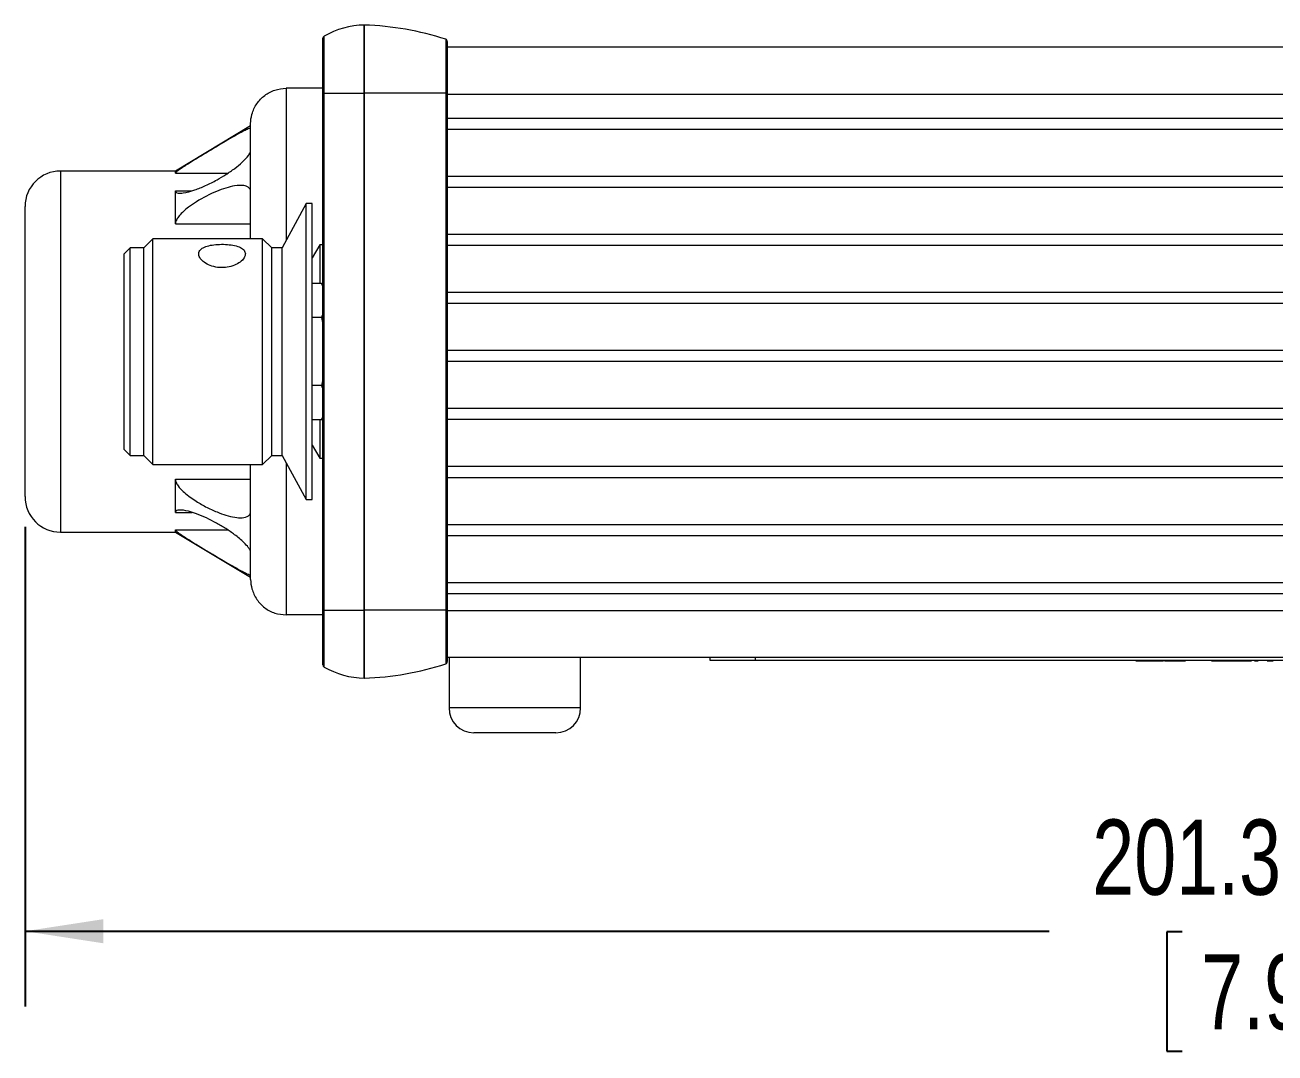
# Model space of a CAD drawing. Header units: millimetres. Extents: x 6 to 425, y 6 to 273.
# Drawn here: x 157.7 to 210.4, y 110.9 to 154.3 of the extents above; entities that cross this region are included whole.
import ezdxf

# ---------------------------------------------------------------- set-up
doc = ezdxf.new("R2010")
doc.units = ezdxf.units.MM
doc.layers.add('ITAR', color=7, linetype='Continuous')
doc.styles.add('SLDTEXTSTYLE0', font='TXT', dxfattribs={"width": 0.75})
doc.dimstyles.new('SLDDIMSTYLE0', dxfattribs={"dimtxt": 3.175, "dimasz": 3.302, "dimexe": 0, "dimexo": 0.0625, "dimgap": 0.79375, "dimtad": 0, "dimtih": 1, "dimtoh": 1, "dimlfac": 2, "dimrnd": 1e-09, "dimzin": 4, "dimdsep": 46, "dimtxsty": 'SLDTEXTSTYLE0', "dimsah": 1, "dimcen": 0.09, "dimadec": 0, "dimazin": 1, "dimtfac": 1, "dimtofl": 0, "dimtmove": 0, "dimatfit": 3, "dimfxl": 1, "dimfrac": 2, "dimtolj": 1, "dimtzin": 12, "dimarcsym": 0})

# ---------------------------------------------------------------- blocks, each defined once
blk = doc.blocks.new('_D')
at = {"layer": 'ITAR'}
for p, q in [((258.313, 137.114), (258.313, 112.854)), ((157.665, 133.101), (157.665, 112.854)), ((157.665, 116.029), (200.895, 116.029)), ((206.507, 116.005), (205.862, 116.005)), ((205.862, 116.005), (205.862, 110.964)), ((219.757, 116.005), (220.402, 116.005)), ((220.402, 116.005), (220.402, 110.964)), ((258.313, 116.029), (225.369, 116.029)), ((205.862, 110.964), (206.507, 110.964)), ((220.402, 110.964), (219.757, 110.964))]:
    blk.add_line(p, q, dxfattribs=at)
for points in [[(157.665, 116.029), (160.967, 115.521), (160.967, 116.537)], [(258.313, 116.029), (255.011, 116.537), (255.011, 115.521)]]:
    blk.add_solid(points, dxfattribs=at)
at = {"layer": 'ITAR', "char_height": 3.175, "attachment_point": 1, "style": 'SLDTEXTSTYLE0'}
for s, insert in [('201.30mm', (202.712, 120.742)), ('7.93in', (207.314, 115.057))]:
    blk.add_mtext(s, dxfattribs=dict(at, insert=insert))

msp = doc.modelspace()

# ---------------------------------------------------------------- linework, layer by layer
at = {"color": 7, "linetype": 'Continuous', "lineweight": 15}
for p, q in [((171.9869, 151.3986), (171.9869, 154.2735)), ((171.9926, 151.3986), (171.9926, 154.2735)), ((170.2903, 151.3986), (170.2903, 153.8029)), ((175.4206, 153.6712), (175.4206, 151.3986)), ((248.4898, 153.3336), (175.4898, 153.3336)), ((181.5148, 153.3463), (181.5148, 153.3336)), ((184.3469, 153.3463), (184.3469, 153.3336)), ((187.4568, 153.3463), (187.4568, 153.3336)), ((187.946, 153.3463), (187.946, 153.3336)), ((192.277, 153.3463), (192.277, 153.3336)), ((194.846, 153.3463), (194.846, 153.3336)), ((194.8882, 153.3463), (194.9351, 153.3463)), ((194.9351, 153.3463), (194.9351, 153.3336)), ((195.6862, 153.3463), (195.6862, 153.3336)), ((195.6862, 153.3463), (196.9267, 153.3463)), ((196.9267, 153.3463), (196.9267, 153.3336)), ((196.9267, 153.3463), (200.8254, 153.3463)), ((200.8254, 153.3463), (200.8254, 153.3336)), ((200.8254, 153.3463), (202.0665, 153.3463)), ((202.0665, 153.3463), (202.0665, 153.3336)), ((203.0495, 153.3463), (203.0495, 153.3336)), ((208.5202, 153.3463), (208.5202, 153.3336)), ((210.0431, 153.3463), (210.0431, 153.3336)), ((170.2398, 151.6036), (168.6898, 151.6036)), ((170.2398, 151.3986), (170.2903, 151.3986)), ((170.2398, 129.5836), (170.2398, 151.3986)), ((170.2903, 129.5836), (170.2903, 151.3986)), ((170.2903, 151.3986), (171.9869, 151.3986)), ((171.9869, 151.3986), (171.9926, 151.3986)), ((171.9869, 129.5836), (171.9869, 151.3986)), ((171.9926, 129.5836), (171.9926, 151.3986)), ((175.4206, 151.3986), (171.9926, 151.3986)), ((175.4206, 151.3986), (175.4206, 129.5836)), ((175.4898, 151.3986), (175.4206, 151.3986)), ((175.4898, 151.3986), (175.4898, 129.5836)), ((167.1898, 150.0161), (164.0148, 148.1111)), ((167.1898, 145.2536), (167.1898, 150.1036)), ((175.4898, 150.3486), (248.4898, 150.3486)), ((248.4898, 149.8686), (175.4898, 149.8686)), ((164.0148, 148.1111), (159.1648, 148.1111)), ((164.0148, 148.0172), (164.0148, 148.1111)), ((175.4898, 147.8986), (248.4898, 147.8986)), ((164.0148, 145.8792), (164.0148, 147.2805)), ((248.4898, 147.4186), (175.4898, 147.4186)), ((169.5374, 146.7395), (168.5214, 144.8726)), ((169.7914, 146.7395), (169.5374, 146.7395)), ((169.5374, 145.9023), (169.5374, 146.7395)), ((169.7914, 145.9023), (169.7914, 146.7395)), ((157.6648, 134.3711), (157.6648, 146.6111)), ((169.5374, 134.2427), (169.5374, 145.9023)), ((169.7914, 134.2427), (169.7914, 145.9023)), ((163.0604, 145.2536), (162.6794, 144.8726)), ((167.6959, 145.2536), (163.0604, 145.2536)), ((163.0604, 144.6155), (163.0604, 145.2536)), ((168.0769, 144.8726), (167.6959, 145.2536)), ((167.6959, 144.6155), (167.6959, 145.2536)), ((175.4898, 145.4486), (248.4898, 145.4486)), ((162.1079, 144.8726), (161.8539, 144.6186)), ((161.8539, 136.3636), (161.8539, 144.6186)), ((162.6794, 144.8726), (162.1079, 144.8726)), ((162.1079, 144.2855), (162.1079, 144.8726)), ((162.6794, 144.2855), (162.6794, 144.8726)), ((163.0604, 135.7286), (163.0604, 144.6155)), ((167.6959, 135.7286), (167.6959, 144.6155)), ((168.5214, 144.8726), (168.0769, 144.8726)), ((168.0769, 144.2855), (168.0769, 144.8726)), ((168.5214, 144.2855), (168.5214, 144.8726)), ((170.1148, 144.9911), (169.7914, 144.4438)), ((170.2398, 144.9911), (170.1148, 144.9911)), ((170.1148, 144.9911), (170.1148, 143.3653)), ((248.4898, 144.9686), (175.4898, 144.9686)), ((162.1079, 136.1096), (162.1079, 144.2855)), ((162.6794, 136.1096), (162.6794, 144.2855)), ((168.0769, 136.1096), (168.0769, 144.2855)), ((168.5214, 136.1096), (168.5214, 144.2855)), ((170.1852, 143.3653), (169.7914, 143.3653)), ((170.2398, 143.2483), (170.1852, 143.3653)), ((170.1852, 143.3653), (170.2398, 143.2176)), ((175.4898, 142.9986), (248.4898, 142.9986)), ((248.4898, 142.5186), (175.4898, 142.5186)), ((170.1852, 141.9282), (169.7914, 141.9282)), ((170.2398, 142.0797), (170.1852, 141.9282)), ((170.1852, 141.9282), (170.2398, 141.6422)), ((175.4898, 140.5486), (248.4898, 140.5486)), ((248.4898, 140.0686), (175.4898, 140.0686)), ((170.2398, 139.307), (170.1852, 139.0539)), ((170.1852, 139.0539), (169.7914, 139.0539)), ((170.1852, 139.0539), (170.2398, 138.9062)), ((170.2398, 137.7682), (170.1852, 137.6168)), ((170.1852, 137.6168), (170.2398, 137.7338)), ((175.4898, 138.0986), (248.4898, 138.0986)), ((170.1852, 137.6168), (169.7914, 137.6168)), ((170.1148, 137.6168), (170.1148, 135.9911)), ((248.4898, 137.6186), (175.4898, 137.6186)), ((161.8539, 136.3636), (162.1079, 136.1096)), ((169.7914, 136.5383), (170.1148, 135.9911)), ((162.1079, 136.1096), (162.6794, 136.1096)), ((162.6794, 136.1096), (163.0604, 135.7286)), ((163.0604, 135.7286), (167.6959, 135.7286)), ((167.1898, 130.8786), (167.1898, 135.7286)), ((167.6959, 135.7286), (168.0769, 136.1096)), ((168.0769, 136.1096), (168.5214, 136.1096)), ((168.5214, 136.1096), (169.5374, 134.2427)), ((170.1148, 135.9911), (170.2398, 135.9911)), ((175.4898, 135.6486), (248.4898, 135.6486)), ((164.0148, 133.7016), (164.0148, 135.1029)), ((248.4898, 135.1686), (175.4898, 135.1686)), ((169.5374, 134.2427), (169.7914, 134.2427)), ((164.0148, 132.8711), (164.0148, 132.9649)), ((175.4898, 133.1986), (248.4898, 133.1986)), ((159.1648, 132.8711), (164.0148, 132.8711)), ((164.0148, 132.8711), (167.1898, 130.9661)), ((248.4898, 132.7186), (175.4898, 132.7186)), ((175.4898, 130.7486), (248.4898, 130.7486)), ((248.4898, 130.2686), (175.4898, 130.2686)), ((170.2398, 129.3786), (168.6898, 129.3786)), ((170.2398, 129.5836), (170.2903, 129.5836)), ((170.2903, 127.1792), (170.2903, 129.5836)), ((170.2903, 129.5836), (171.9869, 129.5836)), ((171.9869, 129.5836), (171.9926, 129.5836)), ((171.9869, 126.7086), (171.9869, 129.5836)), ((171.9926, 126.7086), (171.9926, 129.5836)), ((175.4206, 129.5836), (171.9926, 129.5836)), ((175.4206, 129.5836), (175.4206, 127.3109)), ((175.4898, 129.5836), (175.4206, 129.5836)), ((248.4898, 127.5836), (175.4898, 127.5836)), ((175.5617, 127.5836), (175.5617, 125.4563)), ((181.1179, 125.4563), (181.1179, 127.5836)), ((186.5898, 127.4566), (186.5898, 127.5836)), ((188.4948, 127.4566), (186.5898, 127.4566)), ((188.4948, 127.4566), (188.4948, 127.5836)), ((235.4848, 127.4566), (188.4948, 127.4566)), ((204.1331, 127.4439), (204.1331, 127.4566)), ((204.5548, 127.4439), (204.5548, 127.4566)), ((204.5548, 127.4439), (204.8802, 127.4439)), ((204.8802, 127.4439), (204.8802, 127.4566)), ((204.8802, 127.4439), (204.9659, 127.4439)), ((204.9659, 127.4439), (204.9659, 127.4566)), ((204.9659, 127.4439), (205.0553, 127.4439)), ((205.0553, 127.4439), (205.0553, 127.4566)), ((205.0553, 127.4439), (205.7207, 127.4439)), ((205.7207, 127.4439), (205.7207, 127.4566)), ((205.7558, 127.4439), (205.7558, 127.4566)), ((205.7558, 127.4439), (205.8258, 127.4439)), ((205.8258, 127.4439), (205.8258, 127.4566)), ((205.8258, 127.4439), (206.168, 127.4439)), ((206.168, 127.4439), (206.168, 127.4566)), ((206.168, 127.4439), (206.3088, 127.4439)), ((206.3088, 127.4439), (206.3088, 127.4566)), ((206.3088, 127.4439), (206.6547, 127.4439)), ((206.6547, 127.4439), (206.6547, 127.4566)), ((206.7247, 127.4439), (206.7247, 127.4566)), ((207.1558, 127.4439), (207.1558, 127.4566)), ((207.5886, 127.4439), (207.5886, 127.4566)), ((207.7404, 127.4439), (207.7404, 127.4566)), ((207.7404, 127.4439), (207.8571, 127.4439)), ((207.8571, 127.4439), (207.8571, 127.4566)), ((207.8571, 127.4439), (207.8595, 127.4439)), ((207.8595, 127.4439), (207.8595, 127.4566)), ((207.8595, 127.4439), (208.1154, 127.4439)), ((208.1154, 127.4439), (208.1154, 127.4566)), ((208.1154, 127.4439), (208.2332, 127.4439)), ((208.2332, 127.4439), (208.2332, 127.4566)), ((208.2332, 127.4439), (208.4839, 127.4439)), ((208.4839, 127.4439), (208.4839, 127.4566)), ((208.4839, 127.4439), (208.4875, 127.4439)), ((208.4875, 127.4439), (208.4875, 127.4566)), ((208.4875, 127.4439), (208.6043, 127.4439)), ((208.6043, 127.4439), (208.6043, 127.4566)), ((208.6043, 127.4439), (208.721, 127.4439)), ((208.721, 127.4439), (208.721, 127.4566)), ((208.721, 127.4439), (208.7677, 127.4439)), ((208.7677, 127.4439), (208.7677, 127.4566)), ((208.7677, 127.4439), (209.4331, 127.4439)), ((209.4331, 127.4439), (209.4331, 127.4566)), ((209.5586, 127.4439), (209.5586, 127.4566)), ((209.5586, 127.4439), (209.7097, 127.4439)), ((209.7097, 127.4439), (209.7097, 127.4566)), ((210.0911, 127.4439), (210.0911, 127.4566)), ((210.0911, 127.4439), (210.227, 127.4439)), ((210.227, 127.4439), (210.227, 127.4566)), ((210.227, 127.4439), (210.3437, 127.4439)), ((210.3437, 127.4439), (210.3437, 127.4566)), ((180.0702, 124.4086), (176.6094, 124.4086))]:
    msp.add_line(p, q, dxfattribs=at)
at = {"color": 8, "linetype": 'Continuous', "lineweight": 15}
for p, q in [((168.6898, 151.6036), (168.6898, 145.182)), ((248.4898, 151.3397), (175.4898, 151.3397)), ((159.1648, 148.1111), (159.1648, 132.8711)), ((164.0148, 148.0172), (166.2214, 148.0172)), ((164.0148, 147.2805), (164.7033, 147.2805)), ((164.0148, 145.8792), (167.1898, 145.8792)), ((168.6898, 135.8001), (168.6898, 129.3786)), ((164.0148, 135.1029), (167.1898, 135.1029)), ((164.0148, 133.7016), (164.7166, 133.7016)), ((164.0148, 132.9649), (166.2211, 132.9649)), ((248.4898, 129.5561), (175.4898, 129.5561)), ((181.1179, 125.4563), (175.5617, 125.4563))]:
    msp.add_line(p, q, dxfattribs=at)
at = {"color": 7, "linetype": 'Continuous', "lineweight": 15}
for centre, radius, start, end in [((172.0697, 150.6813), 3.5932, 91.32062, 119.68526), ((171.9892, 154.1735), 0.1, 88.03828, 91.32062), ((171.5647, 141.7808), 12.5, 72.03285, 88.03828), ((170.3398, 153.716), 0.1, 119.68526, 180), ((175.3898, 153.5761), 0.1, 360, 72.03285), ((159.1648, 146.6111), 1.5, 90, 180), ((159.1648, 134.3711), 1.5, 180, 270), ((170.3398, 127.2661), 0.1, 180, 240.31474), ((172.0697, 130.3008), 3.5932, 240.31474, 268.67938), ((171.5647, 139.2013), 12.5, 271.96172, 287.96715), ((175.3898, 127.406), 0.1, 287.96715, 0), ((171.9892, 126.8086), 0.1, 268.67938, 271.96172), ((176.6094, 125.4563), 1.0478, 180, 270), ((180.0702, 125.4563), 1.0478, 270, 0)]:
    msp.add_arc(centre, radius, start, end, dxfattribs=at)
for points, knots in [([(170.2398, 151.3986), (170.2398, 151.6901), (170.2398, 152.1385), (170.2398, 152.6781), (170.2398, 153.0493), (170.2398, 153.3484), (170.2398, 153.6374), (170.2398, 153.685), (170.2398, 153.716)], [0, 0, 0, 0, 0.2394568, 0.3683607, 0.5, 0.6316393, 0.7605432, 1, 1, 1, 1]), ([(175.4898, 153.5761), (175.4898, 153.547), (175.4898, 153.5022), (175.4898, 153.2307), (175.4898, 152.9497), (175.4898, 152.6008), (175.4898, 152.0939), (175.4898, 151.6725), (175.4898, 151.3986)], [0, 0, 0, 0, 0.23945684, 0.36836066, 0.5, 0.63163934, 0.76054316, 1, 1, 1, 1]), ([(167.1898, 150.1036), (167.1898, 150.1058), (167.19, 150.2391), (167.2306, 150.537), (167.4247, 150.9595), (167.7656, 151.3163), (168.201, 151.557), (168.5268, 151.588), (168.6898, 151.6036)], [0, 0, 0, 0, 0.0029433, 0.175098, 0.3898495, 0.5957205, 0.797793, 1, 1, 1, 1]), ([(167.1679, 149.9077), (167.1664, 149.9086), (167.1571, 149.9139), (167.0732, 149.8831), (166.8698, 149.788), (166.5332, 149.6014), (166.1365, 149.372), (165.596, 149.0517), (165.0562, 148.7273), (164.5263, 148.3991), (164.2296, 148.2073), (164.0606, 148.0787), (164.0173, 148.0335), (164.0152, 148.0197), (164.0148, 148.0172)], [0, 0, 0, 0, 0.0083483, 0.0512125, 0.1228588, 0.2429279, 0.3486429, 0.4545461, 0.6805317, 0.7752645, 0.8990774, 0.944341, 0.9900571, 1, 1, 1, 1]), ([(164.0148, 147.2805), (164.0201, 147.2583), (164.0321, 147.2086), (164.1432, 147.1709), (164.4006, 147.1825), (164.8059, 147.2948), (165.2932, 147.4918), (165.738, 147.7162), (166.151, 147.9621), (166.5121, 148.2115), (166.8431, 148.4819), (167.0691, 148.7182), (167.1758, 148.8887), (167.1855, 148.9503), (167.1898, 148.9779)], [0, 0, 0, 0, 0.0361134, 0.0809854, 0.1525858, 0.2891422, 0.4101539, 0.5345101, 0.6328972, 0.7334223, 0.8254194, 0.9183826, 0.9634462, 1, 1, 1, 1]), ([(167.1898, 147.2262), (167.1842, 147.268), (167.1731, 147.3512), (167.0768, 147.4495), (166.8678, 147.5195), (166.5353, 147.498), (166.1381, 147.3994), (165.5979, 147.2016), (165.0564, 146.9256), (164.5264, 146.5641), (164.2297, 146.3055), (164.0606, 146.0651), (164.0173, 145.9475), (164.0152, 145.8895), (164.0148, 145.8792)], [0, 0, 0, 0, 0.0415931, 0.083019, 0.1522569, 0.2682871, 0.3692043, 0.4727779, 0.6911678, 0.7827609, 0.9024359, 0.9461992, 0.9904005, 1, 1, 1, 1]), ([(166.9656, 144.6155), (166.955, 144.6682), (166.9337, 144.7737), (166.768, 144.8923), (166.5222, 144.9737), (166.2117, 145.0162), (165.877, 145.0227), (165.5571, 144.9945), (165.2836, 144.9298), (165.0849, 144.825), (164.9865, 144.6815), (165.0002, 144.5119), (165.1212, 144.3365), (165.3367, 144.1788), (165.6264, 144.0659), (165.9567, 144.0217), (166.2864, 144.0546), (166.5815, 144.156), (166.8108, 144.3076), (166.9444, 144.4718), (166.9593, 144.5723), (166.9656, 144.6155)], [0, 0, 0, 0, 0.0529175, 0.1058088, 0.1593827, 0.2134697, 0.2667952, 0.3192668, 0.3721241, 0.4259952, 0.4799494, 0.5329408, 0.5854292, 0.638604, 0.6926404, 0.7463725, 0.7990646, 0.8516211, 0.9051351, 0.9592274, 1, 1, 1, 1]), ([(164.0148, 135.1029), (164.0201, 135.0624), (164.0321, 134.9715), (164.1432, 134.7883), (164.4006, 134.5144), (164.8058, 134.2174), (165.293, 133.9352), (165.7378, 133.7283), (166.1508, 133.5792), (166.512, 133.4903), (166.843, 133.4636), (167.069, 133.5196), (167.1758, 133.6365), (167.1855, 133.7189), (167.1898, 133.7559)], [0, 0, 0, 0, 0.0361057, 0.0809743, 0.1525663, 0.2891034, 0.4101062, 0.5344531, 0.6328584, 0.7334027, 0.8253957, 0.9183542, 0.9634228, 1, 1, 1, 1]), ([(167.1898, 132.0042), (167.1842, 132.036), (167.1731, 132.0994), (167.0769, 132.2485), (166.868, 132.4789), (166.5355, 132.7547), (166.1384, 133.0284), (165.5983, 133.3478), (165.0569, 133.5988), (164.5268, 133.7682), (164.2298, 133.8203), (164.0606, 133.7881), (164.0173, 133.7436), (164.0152, 133.708), (164.0148, 133.7016)], [0, 0, 0, 0, 0.0415731, 0.0829964, 0.1522215, 0.2682245, 0.3691207, 0.4726728, 0.6910233, 0.782653, 0.9023977, 0.9461686, 0.9903776, 1, 1, 1, 1]), ([(164.0148, 132.9649), (164.0201, 132.9536), (164.032, 132.9283), (164.1426, 132.8386), (164.3992, 132.6626), (164.8035, 132.4102), (165.2898, 132.1145), (165.7346, 131.8481), (166.1485, 131.6033), (166.5098, 131.3942), (166.8435, 131.2087), (167.0623, 131.1023), (167.1608, 131.0669), (167.1697, 131.0724), (167.1703, 131.0728)], [0, 0, 0, 0, 0.0372189, 0.083581, 0.157501, 0.2984237, 0.4234558, 0.5519407, 0.6540747, 0.7584375, 0.8535425, 0.9496366, 0.9963294, 1, 1, 1, 1]), ([(167.1898, 130.8786), (167.1898, 130.8763), (167.19, 130.743), (167.2306, 130.4451), (167.4247, 130.0226), (167.7656, 129.6658), (168.201, 129.4251), (168.5268, 129.3941), (168.6898, 129.3786)], [0, 0, 0, 0, 0.0029433, 0.175098, 0.3898495, 0.5957205, 0.797793, 1, 1, 1, 1]), ([(170.2398, 127.2661), (170.2398, 127.2971), (170.2398, 127.3447), (170.2398, 127.6337), (170.2398, 127.9328), (170.2398, 128.304), (170.2398, 128.8436), (170.2398, 129.292), (170.2398, 129.5836)], [0, 0, 0, 0, 0.2394568, 0.3683607, 0.5, 0.6316393, 0.7605432, 1, 1, 1, 1]), ([(175.4898, 129.5836), (175.4898, 129.3096), (175.4898, 128.8882), (175.4898, 128.3813), (175.4898, 128.0324), (175.4898, 127.7514), (175.4898, 127.4799), (175.4898, 127.4351), (175.4898, 127.406)], [0, 0, 0, 0, 0.2394568, 0.3683607, 0.5, 0.6316393, 0.7605432, 1, 1, 1, 1])]:
    msp.add_open_spline(points, degree=3, knots=knots, dxfattribs=at)

# ---------------------------------------------------------------- dimensions: what is measured, and where the dimension line sits
at = {"layer": 'ITAR'}
dim = msp.add_linear_dim(base=(258.3133, 116.0288), p1=(157.6648, 134.3711), p2=(258.3133, 138.3841), dimstyle='SLDDIMSTYLE0', dxfattribs=at)
dim.commit()
dim.dimension.update_dxf_attribs({"geometry": '_D', "text_midpoint": (213.1321, 116.0288), "dimtype": 160})

doc.saveas('drawing.dxf')
